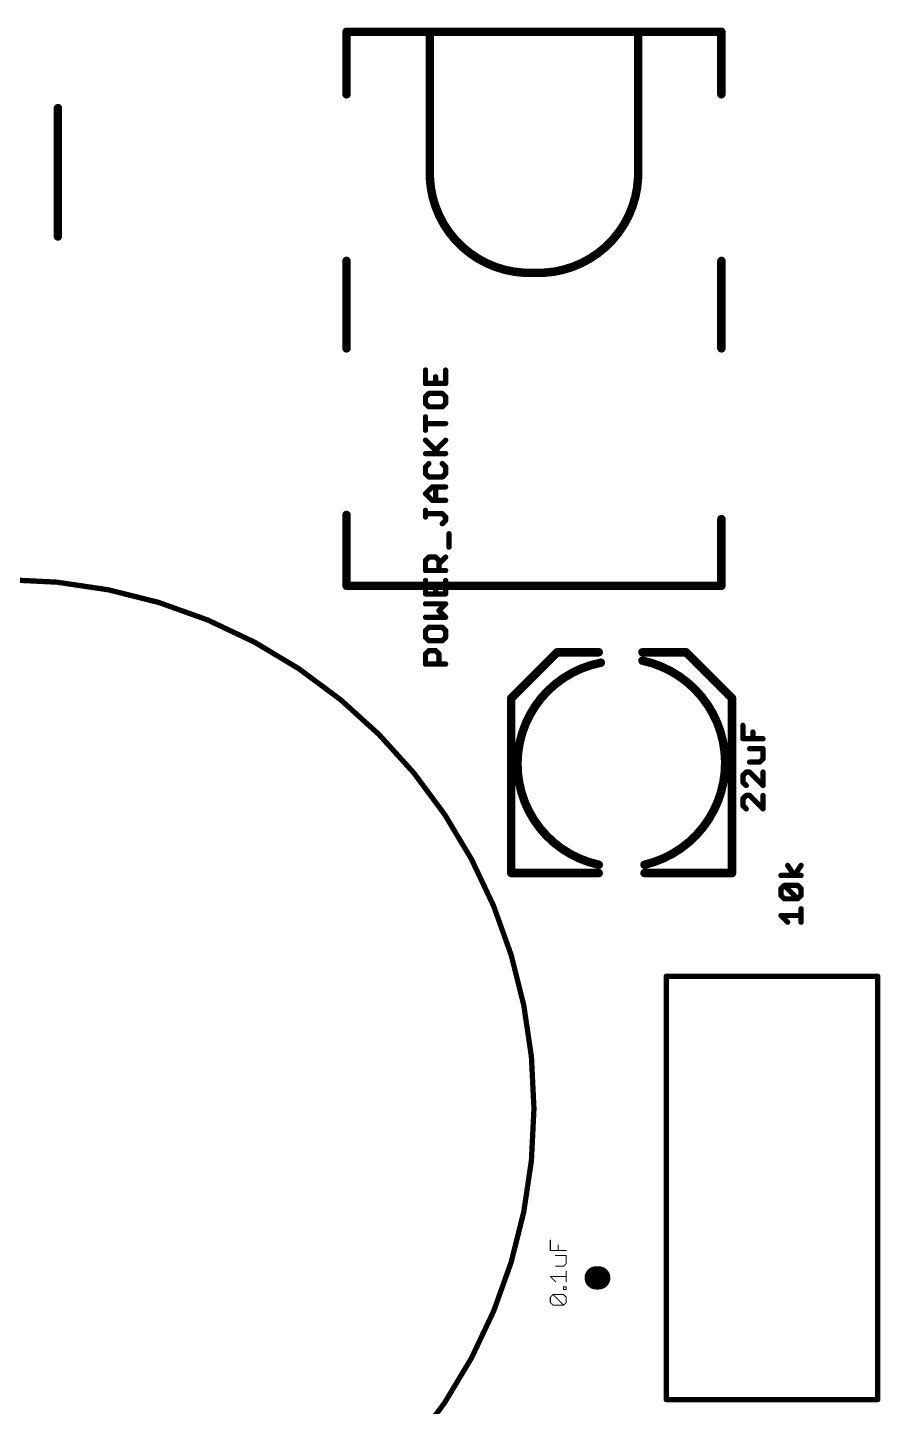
# Model space of a CAD drawing. Extents: x -0.1 to 97.9, y 0.5 to 99.
# Drawn here: x 23.4 to 43.88, y 64.35 to 97.45 of the extents above; entities that cross this region are included whole.
import ezdxf

# ---------------------------------------------------------------- set-up
doc = ezdxf.new("R2010")
doc.units = 0
doc.layers.add('21', color=253, linetype='CONTINUOUS')
doc.layers.add('27', color=253, linetype='CONTINUOUS')

msp = doc.modelspace()

# ---------------------------------------------------------------- linework, layer by layer
at = {"layer": '21'}
for points, const_width in [([(33.06, 97.353), (31.06, 97.353)], 0.2032), ([(31.06, 95.853), (31.06, 97.353)], 0.2032), ([(38.06, 97.353), (33.06, 97.353)], 0.2032), ([(33.06, 93.853), (33.06, 97.353)], 0.2032), ([(40.06, 97.353), (38.06, 97.353)], 0.2032), ([(38.06, 97.353), (38.06, 93.853)], 0.2032), ([(40.06, 97.353), (40.06, 95.853)], 0.2032), ([(24.13, 95.52), (24.13, 92.44)], 0.2032), ([(31.06, 89.753), (31.06, 91.853)], 0.2032), ([(40.06, 91.853), (40.06, 89.753)], 0.2032), ([(31.06, 84.053), (31.06, 85.753)], 0.2032), ([(40.06, 85.653), (40.06, 84.053)], 0.2032), ([(40.06, 84.053), (31.06, 84.053)], 0.2032), ([(35.015, 81.356), (36.115, 82.456)], 0.2032), ([(36.115, 82.456), (37.115, 82.456)], 0.2032), ([(39.215, 82.456), (38.165, 82.456)], 0.2032), ([(39.215, 82.456), (40.315, 81.356)], 0.2032), ([(35.015, 77.156), (35.015, 81.356)], 0.2032), ([(40.315, 81.356), (40.315, 77.156)], 0.2032), ([(35.015, 77.156), (37.115, 77.156)], 0.2032), ([(40.315, 77.156), (38.215, 77.156)], 0.2032), ([(43.815, 74.676), (38.735, 74.676)], 0.127), ([(38.735, 74.676), (38.735, 64.516)], 0.127), ([(43.815, 64.516), (43.815, 74.676)], 0.127), ([(37.1145, 67.437), (37.0535, 67.437)], 0.5588), ([(38.735, 64.516), (43.815, 64.516)], 0.127)]:
    msp.add_lwpolyline(points, dxfattribs=dict(at, const_width=const_width))
for points, const_width in [([(31.06, 97.4038, 1), (31.06, 97.3022)], 0.1016), ([(31.1108, 97.353, 1), (31.0092, 97.353)], 0.1016), ([(33.06, 97.4038, 1), (33.06, 97.3022)], 0.1016), ([(33.1108, 97.353, 1), (33.0092, 97.353)], 0.1016), ([(33.06, 97.3022, 1), (33.06, 97.4038)], 0.1016), ([(38.06, 97.4038, 1), (38.06, 97.3022)], 0.1016), ([(38.1108, 97.353, 1), (38.0092, 97.353)], 0.1016), ([(38.06, 97.3022, 1), (38.06, 97.4038)], 0.1016), ([(40.1108, 97.353, 1), (40.0092, 97.353)], 0.1016), ([(40.06, 97.3022, 1), (40.06, 97.4038)], 0.1016), ([(31.0092, 95.853, 1), (31.1108, 95.853)], 0.1016), ([(40.0092, 95.853, 1), (40.1108, 95.853)], 0.1016), ([(24.1808, 95.52, 1), (24.0792, 95.52)], 0.1016), ([(33.06, 93.853, 0.4142), (35.56, 91.567)], 0.2032), ([(33.1107, 93.8553, 1), (33.0093, 93.8507)], 0.1016), ([(33.0092, 93.853, 1), (33.1108, 93.853)], 0.1016), ([(35.56, 91.567, 0.4142), (38.06, 93.853)], 0.2032), ([(38.0092, 93.853, 1), (38.1108, 93.853)], 0.1016), ([(38.1107, 93.8507, 1), (38.0093, 93.8553)], 0.1016), ([(24.0792, 92.44, 1), (24.1808, 92.44)], 0.1016), ([(31.1108, 91.853, 1), (31.0092, 91.853)], 0.1016), ([(40.1108, 91.853, 1), (40.0092, 91.853)], 0.1016), ([(35.5623, 91.6177, 1), (35.5577, 91.5163)], 0.1016), ([(35.5623, 91.5163, 1), (35.5577, 91.6177)], 0.1016), ([(31.0092, 89.753, 1), (31.1108, 89.753)], 0.1016), ([(40.0092, 89.753, 1), (40.1108, 89.753)], 0.1016), ([(31.1108, 85.753, 1), (31.0092, 85.753)], 0.1016), ([(40.1108, 85.653, 1), (40.0092, 85.653)], 0.1016), ([(22.86, 58.801, 1), (22.86, 84.201, 1), (22.86, 58.801)], 0.127), ([(31.06, 84.1038, 1), (31.06, 84.0022)], 0.1016), ([(31.0092, 84.053, 1), (31.1108, 84.053)], 0.1016), ([(40.0092, 84.053, 1), (40.1108, 84.053)], 0.1016), ([(40.06, 84.0022, 1), (40.06, 84.1038)], 0.1016), ([(36.115, 82.5068, 1), (36.115, 82.4052)], 0.1016), ([(36.1509, 82.4201, 1), (36.0791, 82.4919)], 0.1016), ([(37.115, 82.4052, 1), (37.115, 82.5068)], 0.1016), ([(38.165, 82.5068, 1), (38.165, 82.4052)], 0.1016), ([(39.2509, 82.4919, 1), (39.1791, 82.4201)], 0.1016), ([(39.215, 82.4052, 1), (39.215, 82.5068)], 0.1016), ([(37.165, 82.206, 0.8148), (37.115, 77.356)], 0.2032), ([(37.1747, 82.1561, 1), (37.1553, 82.2559)], 0.1016), ([(38.215, 77.356, 0.8004), (38.165, 82.256)], 0.2032), ([(38.1756, 82.3057, 1), (38.1544, 82.2063)], 0.1016), ([(35.0658, 81.356, 1), (34.9642, 81.356)], 0.1016), ([(34.9791, 81.3919, 1), (35.0509, 81.3201)], 0.1016), ([(40.3658, 81.356, 1), (40.2642, 81.356)], 0.1016), ([(40.2791, 81.3201, 1), (40.3509, 81.3919)], 0.1016), ([(35.015, 77.2068, 1), (35.015, 77.1052)], 0.1016), ([(34.9642, 77.156, 1), (35.0658, 77.156)], 0.1016), ([(37.1042, 77.3064, 1), (37.1258, 77.4056)], 0.1016), ([(37.115, 77.1052, 1), (37.115, 77.2068)], 0.1016), ([(38.2034, 77.4055, 1), (38.2266, 77.3065)], 0.1016), ([(38.215, 77.2068, 1), (38.215, 77.1052)], 0.1016), ([(40.2642, 77.156, 1), (40.3658, 77.156)], 0.1016), ([(40.315, 77.1052, 1), (40.315, 77.2068)], 0.1016), ([(38.735, 74.7078, 1), (38.735, 74.6442)], 0.0635), ([(38.7668, 74.676, 1), (38.7032, 74.676)], 0.0635), ([(43.8468, 74.676, 1), (43.7833, 74.676)], 0.0635), ([(43.815, 74.6442, 1), (43.815, 74.7078)], 0.0635), ([(37.0535, 67.5767, 1), (37.0535, 67.2973)], 0.2794), ([(37.1145, 67.2973, 1), (37.1145, 67.5767)], 0.2794), ([(38.735, 64.5478, 1), (38.735, 64.4843)], 0.0635), ([(43.815, 64.4843, 1), (43.815, 64.5478)], 0.0635), ([(38.7032, 64.516, 1), (38.7668, 64.516)], 0.0635), ([(43.7833, 64.516, 1), (43.8468, 64.516)], 0.0635)]:
    msp.add_lwpolyline(points, format="xyb", dxfattribs=dict(at, const_width=const_width))
at = {"layer": '27'}
for points, const_width in [([(32.9878, 89.2322, 1), (32.9243, 89.2322)], 0.0635), ([(33.2293, 89.0712, 1), (33.1658, 89.0712)], 0.0635), ([(33.4709, 89.2322, 1), (33.4074, 89.2322)], 0.0635), ([(32.9243, 88.9102, 1), (32.9878, 88.9102)], 0.0635), ([(32.9561, 88.9419, 1), (32.9561, 88.8784)], 0.0635), ([(33.0366, 88.7026, 1), (33.0366, 88.6391)], 0.0635), ([(33.059, 88.6484, 1), (33.0141, 88.6933)], 0.0635), ([(33.1658, 88.9102, 1), (33.2293, 88.9102)], 0.0635), ([(33.3811, 88.6933, 1), (33.3361, 88.6484)], 0.0635), ([(33.3586, 88.6391, 1), (33.3586, 88.7026)], 0.0635), ([(33.4074, 88.9102, 1), (33.4709, 88.9102)], 0.0635), ([(33.4391, 88.8784, 1), (33.4391, 88.9419)], 0.0635), ([(32.9878, 88.5904, 1), (32.9243, 88.5904)], 0.0635), ([(32.9243, 88.4294, 1), (32.9878, 88.4294)], 0.0635), ([(32.9336, 88.6128, 1), (32.9785, 88.5679)], 0.0635), ([(32.9785, 88.4518, 1), (32.9336, 88.4069)], 0.0635), ([(33.0366, 88.3806, 1), (33.0366, 88.3171)], 0.0635), ([(33.0141, 88.3264, 1), (33.059, 88.3713)], 0.0635), ([(33.3361, 88.3713, 1), (33.3811, 88.3264)], 0.0635), ([(33.3586, 88.3171, 1), (33.3586, 88.3806)], 0.0635), ([(33.4709, 88.5904, 1), (33.4074, 88.5904)], 0.0635), ([(33.4074, 88.4294, 1), (33.4709, 88.4294)], 0.0635), ([(33.4166, 88.5679, 1), (33.4616, 88.6128)], 0.0635), ([(33.4616, 88.4069, 1), (33.4166, 88.4518)], 0.0635), ([(32.9878, 88.1095, 1), (32.9243, 88.1095)], 0.0635), ([(32.9243, 87.7875, 1), (32.9878, 87.7875)], 0.0635), ([(32.9561, 87.9803, 1), (32.9561, 87.9168)], 0.0635), ([(33.4391, 87.9168, 1), (33.4391, 87.9803)], 0.0635), ([(32.9785, 87.5707, 1), (32.9336, 87.5258)], 0.0635), ([(33.4616, 87.5258, 1), (33.4166, 87.5707)], 0.0635), ([(32.9561, 87.258, 1), (32.9561, 87.1945)], 0.0635), ([(33.1751, 87.3292, 1), (33.22, 87.2843)], 0.0635), ([(33.2556, 87.2038, 1), (33.3005, 87.2487)], 0.0635), ([(33.4391, 87.1945, 1), (33.4391, 87.258)], 0.0635), ([(32.9878, 86.9064, 1), (32.9243, 86.9064)], 0.0635), ([(32.9243, 86.7454, 1), (32.9878, 86.7454)], 0.0635), ([(32.9336, 86.9289, 1), (32.9785, 86.884)], 0.0635), ([(32.9785, 86.7679, 1), (32.9336, 86.723)], 0.0635), ([(33.059, 86.9645, 1), (33.0141, 87.0094)], 0.0635), ([(33.3811, 87.0094, 1), (33.3361, 86.9645)], 0.0635), ([(33.4709, 86.9064, 1), (33.4074, 86.9064)], 0.0635), ([(33.4074, 86.7454, 1), (33.4709, 86.7454)], 0.0635), ([(33.4616, 86.723, 1), (33.4166, 86.7679)], 0.0635), ([(33.4166, 86.884, 1), (33.4616, 86.9289)], 0.0635), ([(33.0366, 86.6967, 1), (33.0366, 86.6332)], 0.0635), ([(33.0141, 86.6425, 1), (33.059, 86.6874)], 0.0635), ([(33.1171, 86.4574, 1), (33.1171, 86.3939)], 0.0635), ([(33.1395, 86.4032, 1), (33.0946, 86.4481)], 0.0635), ([(33.2293, 86.4256, 1), (33.1658, 86.4256)], 0.0635), ([(33.3361, 86.6874, 1), (33.3811, 86.6425)], 0.0635), ([(33.3586, 86.6332, 1), (33.3586, 86.6967)], 0.0635), ([(33.4391, 86.3939, 1), (33.4391, 86.4574)], 0.0635), ([(32.9785, 86.2871, 1), (32.9336, 86.2422)], 0.0635), ([(32.9336, 86.2871, 1), (32.9785, 86.2422)], 0.0635), ([(33.1171, 86.1354, 1), (33.1171, 86.0719)], 0.0635), ([(33.0946, 86.0812, 1), (33.1395, 86.1261)], 0.0635), ([(33.1658, 86.1036, 1), (33.2293, 86.1036)], 0.0635), ([(33.4391, 86.0719, 1), (33.4391, 86.1354)], 0.0635), ([(32.9878, 85.8643, 1), (32.9243, 85.8643)], 0.0635), ([(32.9561, 85.8156, 1), (32.9561, 85.7521)], 0.0635), ([(33.3811, 85.8063, 1), (33.3361, 85.7614)], 0.0635), ([(33.3586, 85.7521, 1), (33.3586, 85.8156)], 0.0635), ([(33.4709, 85.7033, 1), (33.4074, 85.7033)], 0.0635), ([(33.4166, 85.6809, 1), (33.4616, 85.7258)], 0.0635), ([(32.9243, 85.7033, 1), (32.9878, 85.7033)], 0.0635), ([(33.3361, 85.5648, 1), (33.3811, 85.5199)], 0.0635), ([(33.4074, 85.6228, 1), (33.4709, 85.6228)], 0.0635), ([(33.4616, 85.6004, 1), (33.4166, 85.6453)], 0.0635), ([(33.5514, 85.303, 1), (33.4879, 85.303)], 0.0635), ([(33.0366, 84.7734, 1), (33.0366, 84.7099)], 0.0635), ([(33.059, 84.7192, 1), (33.0141, 84.7641)], 0.0635), ([(33.22, 84.7641, 1), (33.1751, 84.7192)], 0.0635), ([(33.1976, 84.7099, 1), (33.1976, 84.7734)], 0.0635), ([(33.4616, 84.7192, 1), (33.4166, 84.7641)], 0.0635), ([(33.4879, 84.981, 1), (33.5514, 84.981)], 0.0635), ([(32.9878, 84.6612, 1), (32.9243, 84.6612)], 0.0635), ([(32.9243, 84.4197, 1), (32.9878, 84.4197)], 0.0635), ([(32.9336, 84.6836, 1), (32.9785, 84.6387)], 0.0635), ([(32.9561, 84.4514, 1), (32.9561, 84.3879)], 0.0635), ([(33.3098, 84.6612, 1), (33.2463, 84.6612)], 0.0635), ([(33.2463, 84.4197, 1), (33.3098, 84.4197)], 0.0635), ([(33.2556, 84.6031, 1), (33.3005, 84.5582)], 0.0635), ([(33.2556, 84.6387, 1), (33.3005, 84.6836)], 0.0635), ([(33.4391, 84.3879, 1), (33.4391, 84.4514)], 0.0635), ([(32.9878, 84.1804, 1), (32.9243, 84.1804)], 0.0635), ([(33.4709, 84.1804, 1), (33.4074, 84.1804)], 0.0635), ([(32.9243, 83.8584, 1), (32.9878, 83.8584)], 0.0635), ([(32.9561, 83.8901, 1), (32.9561, 83.8266)], 0.0635), ([(33.2293, 84.0194, 1), (33.1658, 84.0194)], 0.0635), ([(33.1658, 83.8584, 1), (33.2293, 83.8584)], 0.0635), ([(33.4074, 83.8584, 1), (33.4709, 83.8584)], 0.0635), ([(33.4391, 83.8266, 1), (33.4391, 83.8901)], 0.0635), ([(32.9561, 83.6508, 1), (32.9561, 83.5873)], 0.0635), ([(33.3005, 83.4805, 1), (33.2556, 83.4356)], 0.0635), ([(33.2556, 83.4805, 1), (33.3005, 83.4356)], 0.0635), ([(33.4616, 83.5966, 1), (33.4166, 83.6415)], 0.0635), ([(33.4391, 83.5873, 1), (33.4391, 83.6508)], 0.0635), ([(32.9561, 83.3288, 1), (32.9561, 83.2653)], 0.0635), ([(33.0366, 83.0895, 1), (33.0366, 83.026)], 0.0635), ([(33.059, 83.0353, 1), (33.0141, 83.0802)], 0.0635), ([(33.3811, 83.0802, 1), (33.3361, 83.0353)], 0.0635), ([(33.3586, 83.026, 1), (33.3586, 83.0895)], 0.0635), ([(33.4166, 83.2746, 1), (33.4616, 83.3195)], 0.0635), ([(33.4391, 83.2653, 1), (33.4391, 83.3288)], 0.0635), ([(32.9878, 82.9773, 1), (32.9243, 82.9773)], 0.0635), ([(32.9243, 82.8163, 1), (32.9878, 82.8163)], 0.0635), ([(32.9336, 82.9997, 1), (32.9785, 82.9548)], 0.0635), ([(32.9785, 82.8387, 1), (32.9336, 82.7938)], 0.0635), ([(33.0366, 82.7675, 1), (33.0366, 82.704)], 0.0635), ([(33.0141, 82.7133, 1), (33.059, 82.7582)], 0.0635), ([(33.3361, 82.7582, 1), (33.3811, 82.7133)], 0.0635), ([(33.3586, 82.704, 1), (33.3586, 82.7675)], 0.0635), ([(33.4709, 82.9773, 1), (33.4074, 82.9773)], 0.0635), ([(33.4074, 82.8163, 1), (33.4709, 82.8163)], 0.0635), ([(33.4166, 82.9548, 1), (33.4616, 82.9997)], 0.0635), ([(33.4616, 82.7938, 1), (33.4166, 82.8387)], 0.0635), ([(32.9878, 82.416, 1), (32.9243, 82.416)], 0.0635), ([(32.9336, 82.4384, 1), (32.9785, 82.3935)], 0.0635), ([(33.0366, 82.5282, 1), (33.0366, 82.4647)], 0.0635), ([(33.059, 82.474, 1), (33.0141, 82.5189)], 0.0635), ([(33.22, 82.5189, 1), (33.1751, 82.474)], 0.0635), ([(33.1976, 82.4647, 1), (33.1976, 82.5282)], 0.0635), ([(33.3098, 82.416, 1), (33.2463, 82.416)], 0.0635), ([(33.2556, 82.3935, 1), (33.3005, 82.4384)], 0.0635), ([(32.9243, 82.1745, 1), (32.9878, 82.1745)], 0.0635), ([(32.9561, 82.2062, 1), (32.9561, 82.1427)], 0.0635), ([(33.2463, 82.1745, 1), (33.3098, 82.1745)], 0.0635), ([(33.4391, 82.1427, 1), (33.4391, 82.2062)], 0.0635), ([(40.6078, 80.7028, 1), (40.5443, 80.7028)], 0.0635), ([(40.5761, 80.4126, 1), (40.5761, 80.3491)], 0.0635), ([(40.8493, 80.5418, 1), (40.7858, 80.5418)], 0.0635), ([(41.0591, 80.3491, 1), (41.0591, 80.4126)], 0.0635), ([(40.5443, 80.3808, 1), (40.6078, 80.3808)], 0.0635), ([(40.7371, 80.1733, 1), (40.7371, 80.1098)], 0.0635), ([(40.7858, 80.3808, 1), (40.8493, 80.3808)], 0.0635), ([(41.0909, 80.1415, 1), (41.0273, 80.1415)], 0.0635), ([(41.0591, 80.1098, 1), (41.0591, 80.1733)], 0.0635), ([(40.7371, 79.8512, 1), (40.7371, 79.7877)], 0.0635), ([(40.9561, 79.8419, 1), (41.0011, 79.797)], 0.0635), ([(40.9786, 79.7877, 1), (40.9786, 79.8512)], 0.0635), ([(41.0273, 79.9, 1), (41.0909, 79.9)], 0.0635), ([(41.0816, 79.8775, 1), (41.0366, 79.9224)], 0.0635), ([(40.6078, 79.4997, 1), (40.5443, 79.4997)], 0.0635), ([(40.5536, 79.5221, 1), (40.5985, 79.4772)], 0.0635), ([(40.6566, 79.6119, 1), (40.6566, 79.5484)], 0.0635), ([(40.679, 79.5577, 1), (40.6341, 79.6026)], 0.0635), ([(40.7595, 79.6026, 1), (40.7146, 79.5577)], 0.0635), ([(40.7371, 79.5484, 1), (40.7371, 79.6119)], 0.0635), ([(41.0909, 79.5802, 1), (41.0273, 79.5802)], 0.0635), ([(40.5443, 79.3387, 1), (40.6078, 79.3387)], 0.0635), ([(40.5985, 79.3611, 1), (40.5536, 79.3162)], 0.0635), ([(40.6341, 79.2357, 1), (40.679, 79.2806)], 0.0635), ([(41.0273, 79.2582, 1), (41.0909, 79.2582)], 0.0635), ([(41.0366, 79.2357, 1), (41.0816, 79.2806)], 0.0635), ([(40.6078, 78.9384, 1), (40.5443, 78.9384)], 0.0635), ([(40.5443, 78.7774, 1), (40.6078, 78.7774)], 0.0635), ([(40.5536, 78.9608, 1), (40.5985, 78.9159)], 0.0635), ([(40.5985, 78.7998, 1), (40.5536, 78.7549)], 0.0635), ([(40.6566, 79.0506, 1), (40.6566, 78.9871)], 0.0635), ([(40.679, 78.9964, 1), (40.6341, 79.0413)], 0.0635), ([(40.7595, 79.0413, 1), (40.7146, 78.9964)], 0.0635), ([(40.7371, 78.9871, 1), (40.7371, 79.0506)], 0.0635), ([(41.0909, 79.0189, 1), (41.0273, 79.0189)], 0.0635), ([(40.6341, 78.6744, 1), (40.679, 78.7193)], 0.0635), ([(41.0273, 78.6969, 1), (41.0909, 78.6969)], 0.0635), ([(41.0366, 78.6744, 1), (41.0816, 78.7193)], 0.0635), ([(41.4905, 77.1307, 1), (41.4905, 77.0672)], 0.0635), ([(41.6779, 77.358, 1), (41.6251, 77.3228)], 0.0635), ([(41.7861, 77.1165, 1), (41.8389, 77.0813)], 0.0635), ([(41.7861, 77.0813, 1), (41.8389, 77.1165)], 0.0635), ([(41.9999, 77.3228, 1), (41.9471, 77.358)], 0.0635), ([(41.9735, 77.0672, 1), (41.9735, 77.1307)], 0.0635), ([(41.5222, 76.7791, 1), (41.4587, 76.7791)], 0.0635), ([(41.468, 76.8016, 1), (41.5129, 76.7567)], 0.0635), ([(41.571, 76.8914, 1), (41.571, 76.8279)], 0.0635), ([(41.5934, 76.8821, 1), (41.5485, 76.8372)], 0.0635), ([(41.5934, 76.8372, 1), (41.5485, 76.8821)], 0.0635), ([(41.9155, 76.8821, 1), (41.8705, 76.8372)], 0.0635), ([(41.893, 76.8279, 1), (41.893, 76.8914)], 0.0635), ([(42.0053, 76.7791, 1), (41.9417, 76.7791)], 0.0635), ([(41.951, 76.7567, 1), (41.996, 76.8016)], 0.0635), ([(41.4587, 76.6181, 1), (41.5222, 76.6181)], 0.0635), ([(41.5129, 76.6406, 1), (41.468, 76.5957)], 0.0635), ([(41.571, 76.5694, 1), (41.571, 76.5059)], 0.0635), ([(41.5485, 76.5152, 1), (41.5934, 76.5601)], 0.0635), ([(41.8705, 76.5601, 1), (41.9155, 76.5152)], 0.0635), ([(41.8705, 76.5152, 1), (41.9155, 76.5601)], 0.0635), ([(41.893, 76.5059, 1), (41.893, 76.5694)], 0.0635), ([(41.9417, 76.6181, 1), (42.0053, 76.6181)], 0.0635), ([(41.996, 76.5957, 1), (41.951, 76.6406)], 0.0635), ([(41.4905, 76.1691, 1), (41.4905, 76.1056)], 0.0635), ([(41.5129, 76.1598, 1), (41.468, 76.1149)], 0.0635), ([(42.0053, 76.2983, 1), (41.9417, 76.2983)], 0.0635), ([(41.9735, 76.1056, 1), (41.9735, 76.1691)], 0.0635), ([(41.629, 75.9539, 1), (41.6739, 75.9988)], 0.0635), ([(41.9417, 75.9763, 1), (42.0053, 75.9763)], 0.0635), ([(35.9597, 68.3457, 1), (35.947, 68.3457)], 0.0127), ([(36.1504, 68.2186, 1), (36.1377, 68.2186)], 0.0127), ([(35.9534, 68.0978, 1), (35.9534, 68.0851)], 0.0127), ([(35.947, 68.0915, 1), (35.9597, 68.0915)], 0.0127), ([(36.0805, 67.9778, 1), (36.0805, 67.9651)], 0.0127), ([(36.1377, 68.0915, 1), (36.1504, 68.0915)], 0.0127), ([(36.3411, 67.9715, 1), (36.3284, 67.9715)], 0.0127), ([(36.3347, 68.0851, 1), (36.3347, 68.0978)], 0.0127), ([(36.3347, 67.9651, 1), (36.3347, 67.9778)], 0.0127), ([(36.0805, 67.7236, 1), (36.0805, 67.7109)], 0.0127), ([(36.2667, 67.7218, 1), (36.2756, 67.7128)], 0.0127), ([(36.2711, 67.7109, 1), (36.2711, 67.7236)], 0.0127), ([(36.3284, 67.7808, 1), (36.3411, 67.7808)], 0.0127), ([(36.3411, 67.5973, 1), (36.3284, 67.5973)], 0.0127), ([(36.3392, 67.7763, 1), (36.3302, 67.7853)], 0.0127), ([(35.9579, 67.4747, 1), (35.9489, 67.4657)], 0.0127), ([(35.9534, 67.4765, 1), (35.9534, 67.4638)], 0.0127), ([(36.076, 67.3386, 1), (36.085, 67.3476)], 0.0127), ([(36.2711, 67.2259, 1), (36.2711, 67.2132)], 0.0127), ([(36.2775, 67.2195, 1), (36.2648, 67.2195)], 0.0127), ([(36.3284, 67.3431, 1), (36.3411, 67.3431)], 0.0127), ([(36.3411, 67.2195, 1), (36.3284, 67.2195)], 0.0127), ([(36.3347, 67.4638, 1), (36.3347, 67.4765)], 0.0127), ([(36.3347, 67.2132, 1), (36.3347, 67.2259)], 0.0127), ([(35.9597, 66.9724, 1), (35.947, 66.9724)], 0.0127), ([(35.9489, 66.9769, 1), (35.9579, 66.9679)], 0.0127), ([(36.0214, 67.0405, 1), (36.0124, 67.0315)], 0.0127), ([(36.0169, 67.0423, 1), (36.0169, 67.0296)], 0.0127), ([(36.0214, 67.0315, 1), (36.0124, 67.0405)], 0.0127), ([(36.2711, 67.1623, 1), (36.2711, 67.1496)], 0.0127), ([(36.2648, 67.156, 1), (36.2775, 67.156)], 0.0127), ([(36.2756, 67.0405, 1), (36.2667, 67.0315)], 0.0127), ([(36.2711, 67.0296, 1), (36.2711, 67.0423)], 0.0127), ([(36.3284, 67.156, 1), (36.3411, 67.156)], 0.0127), ([(36.3411, 66.9724, 1), (36.3284, 66.9724)], 0.0127), ([(36.3302, 66.9679, 1), (36.3392, 66.9769)], 0.0127), ([(36.3347, 67.1496, 1), (36.3347, 67.1623)], 0.0127), ([(35.9579, 66.8498, 1), (35.9489, 66.8408)], 0.0127), ([(35.947, 66.8453, 1), (35.9597, 66.8453)], 0.0127), ([(36.0169, 66.7881, 1), (36.0169, 66.7754)], 0.0127), ([(36.0124, 66.7773, 1), (36.0214, 66.7863)], 0.0127), ([(36.2667, 66.7863, 1), (36.2756, 66.7773)], 0.0127), ([(36.2667, 66.7773, 1), (36.2756, 66.7863)], 0.0127), ([(36.2711, 66.7754, 1), (36.2711, 66.7881)], 0.0127), ([(36.3284, 66.8453, 1), (36.3411, 66.8453)], 0.0127), ([(36.3392, 66.8408, 1), (36.3302, 66.8498)], 0.0127)]:
    msp.add_lwpolyline(points, format="xyb", dxfattribs=dict(at, const_width=const_width))
for points, const_width in [([(32.9561, 89.2322), (32.9561, 88.9102)], 0.127), ([(33.1976, 88.9102), (33.1976, 89.0712)], 0.127), ([(33.4391, 88.9102), (33.4391, 89.2322)], 0.127), ([(32.9561, 88.9102), (33.4391, 88.9102)], 0.127), ([(33.0366, 88.6709), (32.9561, 88.5904)], 0.127), ([(33.3586, 88.6709), (33.0366, 88.6709)], 0.127), ([(33.4391, 88.5904), (33.3586, 88.6709)], 0.127), ([(32.9561, 88.5904), (32.9561, 88.4294)], 0.127), ([(32.9561, 88.4294), (33.0366, 88.3489)], 0.127), ([(33.0366, 88.3489), (33.3586, 88.3489)], 0.127), ([(33.3586, 88.3489), (33.4391, 88.4294)], 0.127), ([(33.4391, 88.4294), (33.4391, 88.5904)], 0.127), ([(32.9561, 87.7875), (32.9561, 88.1095)], 0.127), ([(33.4391, 87.9485), (32.9561, 87.9485)], 0.127), ([(33.2781, 87.2262), (32.9561, 87.5482)], 0.127), ([(33.1976, 87.3067), (33.4391, 87.5482)], 0.127), ([(32.9561, 87.2262), (33.4391, 87.2262)], 0.127), ([(33.0366, 86.9869), (32.9561, 86.9064)], 0.127), ([(32.9561, 86.9064), (32.9561, 86.7454)], 0.127), ([(32.9561, 86.7454), (33.0366, 86.6649)], 0.127), ([(33.4391, 86.9064), (33.3586, 86.9869)], 0.127), ([(33.3586, 86.6649), (33.4391, 86.7454)], 0.127), ([(33.4391, 86.7454), (33.4391, 86.9064)], 0.127), ([(32.9561, 86.2646), (33.1171, 86.4256)], 0.127), ([(33.0366, 86.6649), (33.3586, 86.6649)], 0.127), ([(33.1171, 86.4256), (33.4391, 86.4256)], 0.127), ([(33.1976, 86.1036), (33.1976, 86.4256)], 0.127), ([(33.1171, 86.1036), (32.9561, 86.2646)], 0.127), ([(33.4391, 86.1036), (33.1171, 86.1036)], 0.127), ([(32.9561, 85.7033), (32.9561, 85.8643)], 0.127), ([(33.3586, 85.7838), (32.9561, 85.7838)], 0.127), ([(33.4391, 85.7033), (33.3586, 85.7838)], 0.127), ([(33.4391, 85.6228), (33.4391, 85.7033)], 0.127), ([(33.3586, 85.5423), (33.4391, 85.6228)], 0.127), ([(33.5196, 84.981), (33.5196, 85.303)], 0.127), ([(32.9561, 84.6612), (33.0366, 84.7417)], 0.127), ([(33.0366, 84.7417), (33.1976, 84.7417)], 0.127), ([(33.1976, 84.7417), (33.2781, 84.6612)], 0.127), ([(33.2781, 84.5807), (33.4391, 84.7417)], 0.127), ([(32.9561, 84.4197), (32.9561, 84.6612)], 0.127), ([(33.4391, 84.4197), (32.9561, 84.4197)], 0.127), ([(33.2781, 84.6612), (33.2781, 84.4197)], 0.127), ([(32.9561, 84.1804), (32.9561, 83.8584)], 0.127), ([(33.4391, 83.8584), (33.4391, 84.1804)], 0.127), ([(32.9561, 83.8584), (33.4391, 83.8584)], 0.127), ([(33.1976, 83.8584), (33.1976, 84.0194)], 0.127), ([(33.4391, 83.6191), (32.9561, 83.6191)], 0.127), ([(33.2781, 83.4581), (33.4391, 83.6191)], 0.127), ([(33.4391, 83.2971), (33.2781, 83.4581)], 0.127), ([(32.9561, 83.2971), (33.4391, 83.2971)], 0.127), ([(33.0366, 83.0578), (32.9561, 82.9773)], 0.127), ([(33.3586, 83.0578), (33.0366, 83.0578)], 0.127), ([(33.4391, 82.9773), (33.3586, 83.0578)], 0.127), ([(32.9561, 82.9773), (32.9561, 82.8163)], 0.127), ([(32.9561, 82.8163), (33.0366, 82.7358)], 0.127), ([(33.0366, 82.7358), (33.3586, 82.7358)], 0.127), ([(33.3586, 82.7358), (33.4391, 82.8163)], 0.127), ([(33.4391, 82.8163), (33.4391, 82.9773)], 0.127), ([(32.9561, 82.416), (33.0366, 82.4965)], 0.127), ([(32.9561, 82.1745), (32.9561, 82.416)], 0.127), ([(33.0366, 82.4965), (33.1976, 82.4965)], 0.127), ([(33.1976, 82.4965), (33.2781, 82.416)], 0.127), ([(33.2781, 82.416), (33.2781, 82.1745)], 0.127), ([(33.4391, 82.1745), (32.9561, 82.1745)], 0.127), ([(40.5761, 80.3808), (40.5761, 80.7028)], 0.127), ([(41.0591, 80.3808), (40.5761, 80.3808)], 0.127), ([(40.8176, 80.3808), (40.8176, 80.5418)], 0.127), ([(41.0591, 80.1415), (40.7371, 80.1415)], 0.127), ([(41.0591, 79.9), (41.0591, 80.1415)], 0.127), ([(40.7371, 79.8195), (40.9786, 79.8195)], 0.127), ([(40.9786, 79.8195), (41.0591, 79.9)], 0.127), ([(40.6566, 79.5802), (40.5761, 79.4997)], 0.127), ([(40.5761, 79.4997), (40.5761, 79.3387)], 0.127), ([(40.7371, 79.5802), (40.6566, 79.5802)], 0.127), ([(41.0591, 79.2582), (40.7371, 79.5802)], 0.127), ([(41.0591, 79.5802), (41.0591, 79.2582)], 0.127), ([(40.5761, 79.3387), (40.6566, 79.2582)], 0.127), ([(40.6566, 79.0189), (40.5761, 78.9384)], 0.127), ([(40.5761, 78.9384), (40.5761, 78.7774)], 0.127), ([(40.5761, 78.7774), (40.6566, 78.6969)], 0.127), ([(40.7371, 79.0189), (40.6566, 79.0189)], 0.127), ([(41.0591, 78.6969), (40.7371, 79.0189)], 0.127), ([(41.0591, 79.0189), (41.0591, 78.6969)], 0.127), ([(41.9735, 77.0989), (41.4905, 77.0989)], 0.127), ([(41.8125, 77.0989), (41.6515, 77.3404)], 0.127), ([(41.9735, 77.3404), (41.8125, 77.0989)], 0.127), ([(41.4905, 76.7791), (41.571, 76.8596)], 0.127), ([(41.4905, 76.6181), (41.4905, 76.7791)], 0.127), ([(41.571, 76.8596), (41.893, 76.8596)], 0.127), ([(41.893, 76.5376), (41.571, 76.8596)], 0.127), ([(41.893, 76.8596), (41.9735, 76.7791)], 0.127), ([(41.9735, 76.7791), (41.9735, 76.6181)], 0.127), ([(41.571, 76.5376), (41.4905, 76.6181)], 0.127), ([(41.893, 76.5376), (41.571, 76.5376)], 0.127), ([(41.9735, 76.6181), (41.893, 76.5376)], 0.127), ([(41.6515, 75.9763), (41.4905, 76.1373)], 0.127), ([(41.4905, 76.1373), (41.9735, 76.1373)], 0.127), ([(41.9735, 75.9763), (41.9735, 76.2983)], 0.127), ([(35.9534, 68.0915), (35.9534, 68.3457)], 0.0254), ([(36.144, 68.0915), (36.144, 68.2186)], 0.0254), ([(36.3347, 68.0915), (35.9534, 68.0915)], 0.0254), ([(36.3347, 67.9715), (36.0805, 67.9715)], 0.0254), ([(36.3347, 67.7808), (36.3347, 67.9715)], 0.0254), ([(36.0805, 67.7173), (36.2711, 67.7173)], 0.0254), ([(36.2711, 67.7173), (36.3347, 67.7808)], 0.0254), ([(36.3347, 67.3431), (36.3347, 67.5973)], 0.0254), ([(36.0805, 67.3431), (35.9534, 67.4702)], 0.0254), ([(35.9534, 67.4702), (36.3347, 67.4702)], 0.0254), ([(36.2711, 67.156), (36.2711, 67.2195)], 0.0254), ([(36.2711, 67.2195), (36.3347, 67.2195)], 0.0254), ([(36.3347, 67.2195), (36.3347, 67.156)], 0.0254), ([(35.9534, 66.9724), (36.0169, 67.036)], 0.0254), ([(35.9534, 66.8453), (35.9534, 66.9724)], 0.0254), ([(36.0169, 67.036), (36.2711, 67.036)], 0.0254), ([(36.2711, 66.7818), (36.0169, 67.036)], 0.0254), ([(36.3347, 67.156), (36.2711, 67.156)], 0.0254), ([(36.2711, 67.036), (36.3347, 66.9724)], 0.0254), ([(36.3347, 66.9724), (36.3347, 66.8453)], 0.0254), ([(36.0169, 66.7818), (35.9534, 66.8453)], 0.0254), ([(36.2711, 66.7818), (36.0169, 66.7818)], 0.0254), ([(36.3347, 66.8453), (36.2711, 66.7818)], 0.0254)]:
    msp.add_lwpolyline(points, dxfattribs=dict(at, const_width=const_width))

doc.saveas('drawing.dxf')
